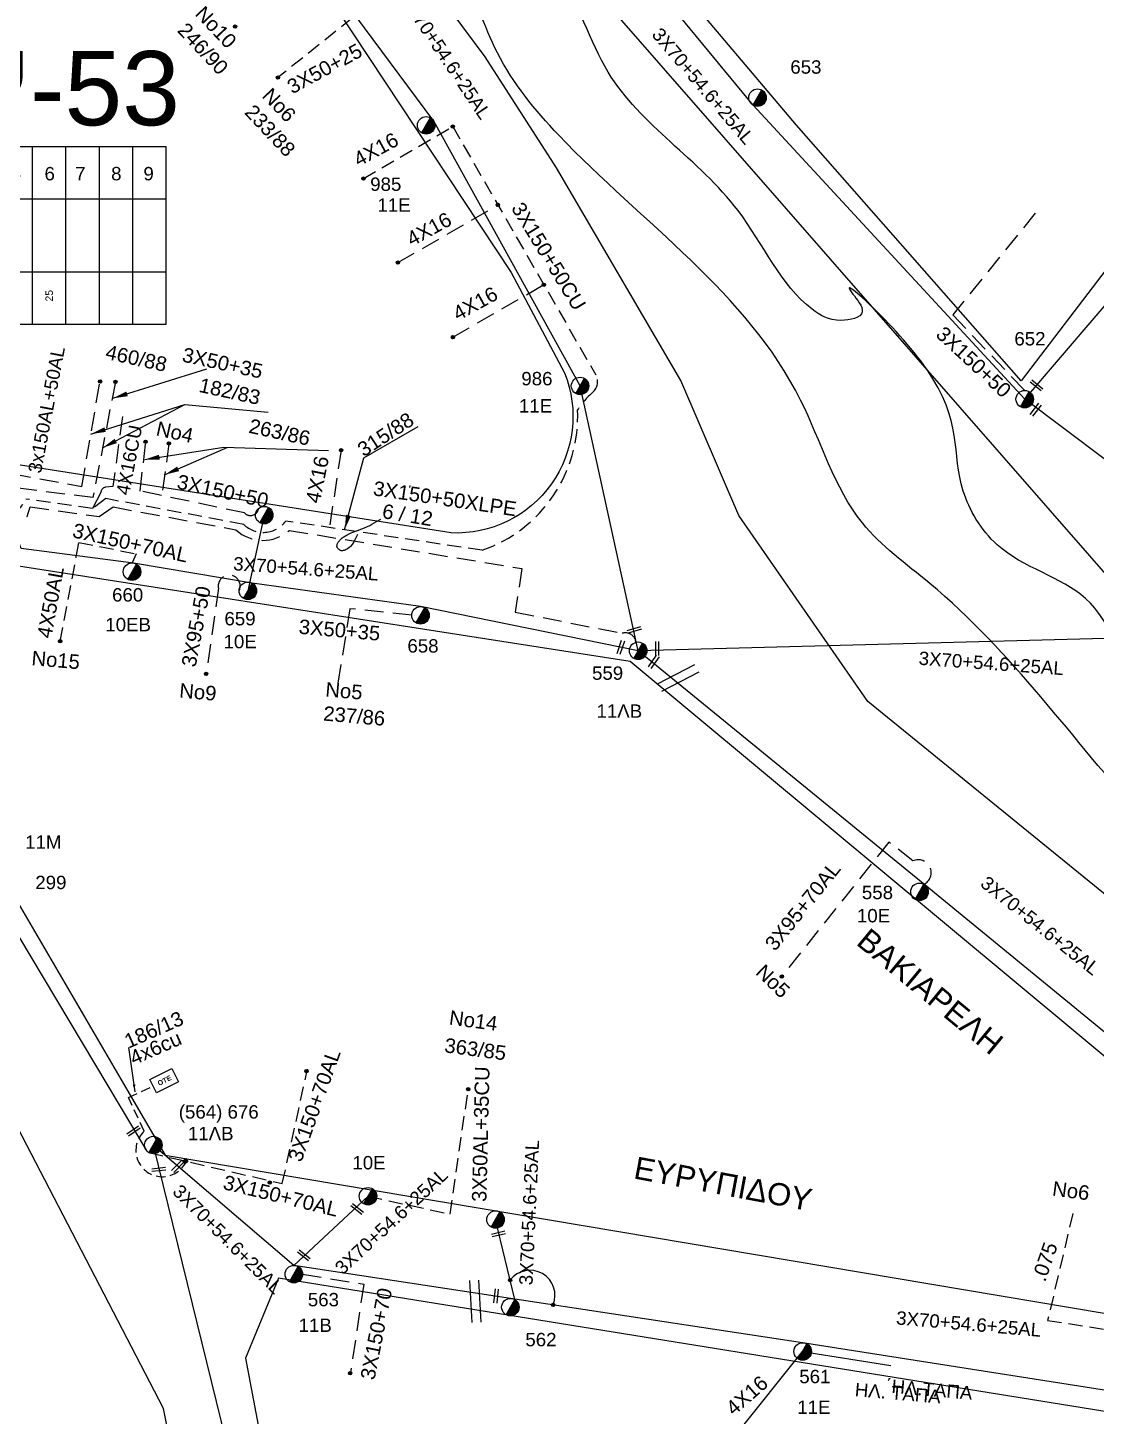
# Model space of a CAD drawing. Header units: millimetres. Extents: x 7453 to 9570, y 777 to 1872.
# Drawn here: x 9078.3 to 9222.1, y 980.9 to 1167.8 of the extents above; entities that cross this region are included whole.
import ezdxf
from ezdxf.enums import TextEntityAlignment as Align

# ---------------------------------------------------------------- set-up
doc = ezdxf.new("R2010")
doc.units = ezdxf.units.MM
doc.linetypes.add('DASHED', pattern=[19.05, 12.7, -6.35])
for name, color, linetype in [('Pillar OTE', 7, 'Continuous'), ('Άγνωστα', 7, 'Continuous'), ('Ασφαλειοκιβώτια Χ.Τ 9 αναχωρήσεων', 7, 'Continuous'), ('Γέφυρες Εναέριου Δικτύου', 7, 'Continuous'), ('Εναέρια παροχή ΧΤ 4x16', 7, 'SYN_LINE'), ('Επιγραφές - Σχήματα', 7, 'Continuous'), ('Καλώδια ΧΤ   3x150+50AL', 7, 'DASHED'), ('Καλώδια ΧΤ   3x150+50AL XLPE', 7, 'DASHED'), ('Καλώδια ΧΤ   3x150+50CU', 7, 'DASHED'), ('Καλώδια ΧΤ   3x150+70 XLPE', 7, 'DASHED'), ('Καλώδια ΧΤ   3x150+70AL', 7, 'DASHED'), ('Καλώδια ΧΤ   3x150AL+50CU', 7, 'DASHED'), ('Μηχανική τομή', 7, 'Continuous'), ('Στύλος ΦΜ', 7, 'Continuous'), ('Στύλος ΦΜ @ 1', 7, 'Continuous'), ('Συνδέσεις', 7, 'Continuous'), ('Συνεστραμμένα ΧΤ   3x70+54.6+25 AL', 7, 'SYN_LINE'), ('Τομή', 7, 'Continuous'), ('Υπόβαθρο ΔΕΗ', 7, 'Continuous'), ('Υπόγεια καλώδια Παροχών ΧΤ   .075', 7, 'DASHED'), ('Υπόγεια καλώδια Παροχών ΧΤ   4x16AL', 7, 'DASHED'), ('Υπόγεια καλώδια Παροχών ΧΤ   4x16CU', 7, 'DASHED'), ('Υπόγεια καλώδια Παροχών ΧΤ   4x50AL', 7, 'DASHED'), ('Υπόγεια καλώδια Παροχών ΧΤ   4x6', 7, 'DASHED')]:
    doc.layers.add(name, color=color, linetype=linetype)
doc.styles.get("Standard").update_dxf_attribs({"font": 'ARIAL.TTF'})
doc.linetypes.add('SYN_LINE', pattern='A,0.5,-0.0001,["/\\/\\/\\/",Standard,S=0.1,R=0,X=0,Y=-0.05],-0.25', length=0.7501)
doc.dimstyles.new('ISO-25', dxfattribs={"dimtxt": 2.5, "dimasz": 2.5, "dimexe": 1.25, "dimexo": 0.625, "dimtad": 1, "dimtxsty": 'Standard', "dimcen": 2.5, "dimadec": 0, "dimazin": 0, "dimtfac": 1, "dimtmove": 0, "dimatfit": 3, "dimfxl": 1, "dimarcsym": 0})

# ---------------------------------------------------------------- blocks, each defined once
blk = doc.blocks.new('ΥΠΑΡΧΩΝ ΤΣΙΜΕΝΤΕΝΙΟΣ ΣΤΥΛΟΣ')
at = {"layer": 'Στύλος ΦΜ'}
blk.add_hatch(color=7, dxfattribs=at).paths.add_polyline_path([(-1.29, -2.28, 0.574793), (2.62, 0, 0.268822), (1.3, 2.27)])
at = {"layer": 'Στύλος ΦΜ', "color": 7}
blk.add_line((-1.29, -2.28), (1.3, 2.27), dxfattribs=at)
blk.add_circle((0, 0), 2.62, dxfattribs=at)
at = {"layer": 'Στύλος ΦΜ', "flags": 4}
for tag, p in [('ΑΡΙΘΜΟΣ', (-4.68, 8.05)), ('ΤΥΠΟΣ', (-4.91, 3.03))]:
    blk.add_attdef(tag, p, '', height=4, dxfattribs=at)
blk = doc.blocks.new('ΤΟΜΗ')
at = {"layer": 'Τομή', "ltscale": 40}
for p, q in [((-5.68, 0), (5.68, 0)), ((5.68, -2.33), (-5.68, -2.33))]:
    blk.add_line(p, q, dxfattribs=at)
blk = doc.blocks.new('ΑΣΦΑΛΕΙΟΚΙΒΩΤΙΟ ΥΠΟΣΤΑΘΜΟΥ 9A ΑΝΑΧΩΡΗΣΕΩΝ')
at = {"layer": 'Ασφαλειοκιβώτια Χ.Τ 9 αναχωρήσεων', "ltscale": 40}
for p, q in [((0, 0), (0, 23.91)), ((4.5, 0), (4.5, 23.91)), ((9, 0), (9, 23.91)), ((13.5, 0), (13.5, 23.91)), ((18, 0), (18, 23.91)), ((22.5, 0), (22.5, 23.91)), ((27, 0), (27, 23.91)), ((31.5, 0), (31.5, 23.91)), ((36, 0), (36, 23.91)), ((0, 16.87), (40.5, 16.87)), ((0, 7.04), (40.5, 7.04))]:
    blk.add_line(p, q, dxfattribs=at)
at = {"layer": 'Ασφαλειοκιβώτια Χ.Τ 9 αναχωρήσεων'}
blk.add_lwpolyline([(40.5, 0), (40.5, 23.91), (0, 23.91), (0, 0)], close=True, dxfattribs=at)
for s, p in [('1', (1.71, 19.38)), ('2', (5.99, 19.38)), ('3', (10.53, 19.38)), ('4', (15.04, 19.38)), ('5', (19.55, 19.38)), ('6', (24.11, 19.38)), ('7', (28.24, 19.38)), ('8', (33.08, 19.38)), ('9', (37.43, 19.38))]:
    blk.add_text(s, height=1.8, dxfattribs=at).set_placement(p)
at = {"layer": 'Ασφαλειοκιβώτια Χ.Τ 9 αναχωρήσεων', "ltscale": 40}
for tag, height, rotation, p in [('ΟΝΟΜΑ', 2.5, 0.6514, (19.14, 25.35)), ('ΚΕΙΜΕΝΟ 1', 1, 90, (2.42, 3.84)), ('ΚΕΙΜΕΝΟ 2', 1, 90, (6.78, 3.84)), ('ΚΕΙΜΕΝΟ 3', 1, 90, (11.38, 3.84)), ('ΚΕΙΜΕΝΟ 4', 1, 90, (15.86, 3.84)), ('ΚΕΙΜΕΝΟ 5', 1, 90, (20.28, 3.84)), ('ΚΕΙΜΕΝΟ 6', 1, 90, (24.74, 3.84)), ('ΚΕΙΜΕΝΟ 7', 1, 90, (29.28, 3.84)), ('ΚΕΙΜΕΝΟ 8', 1, 90, (33.65, 3.84)), ('ΚΕΙΜΕΝΟ 9', 1, 90, (38.21, 3.84)), ('ΣΧ', 1, 0.6514, (20.24, -0.85))]:
    blk.add_attdef(tag, text='', height=height, rotation=rotation, dxfattribs=at).set_placement(p, align=Align.MIDDLE_CENTER)
blk = doc.blocks.new('_ΣΥΝΔΕΣΗ')
at = {"layer": 'Συνδέσεις', "linetype": 'SYN_LINE', "ltscale": 40}
blk.add_hatch(color=256, dxfattribs=at).paths.add_polyline_path([(0.5, -0.01, 1), (-0.5, -0.01, 1)])
at = {"layer": 'Συνδέσεις'}
blk.add_circle((0, -0.01), 0.5, dxfattribs=at)
blk = doc.blocks.new('ΜΗΧΑΝΙΚΗ ΤΟΜΗ')
at = {"layer": 'Μηχανική τομή', "ltscale": 40}
for p, q in [((-1.89, 0.78), (1.89, 0.78)), ((1.89, 0), (-1.89, 0))]:
    blk.add_line(p, q, dxfattribs=at)
blk = doc.blocks.new('TSONTA XT1')
at = {"ltscale": 40}
h = blk.add_hatch(color=256, dxfattribs=at)
h.dxf.hatch_style = 1
h.paths.add_polyline_path([(595.96, 2487.66), (597.07, 2488.77), (595.96, 2489.87), (594.85, 2488.77)])
blk.add_lwpolyline([(594.85, 2488.77), (595.96, 2489.87), (597.07, 2488.77), (595.96, 2487.66)], close=True, dxfattribs=at)
blk = doc.blocks.new('PILLAR ΟΤΕ')
at = {"layer": 'Pillar OTE', "ltscale": 40}
blk.add_lwpolyline([(-3.31, 2.02), (3.39, 2.02), (3.39, -1.99), (-3.31, -1.99)], close=True, dxfattribs=at)
at = {"layer": 'Pillar OTE', "insert": (-1.81, 0.71), "char_height": 1.3575, "width": 109.961, "attachment_point": 1}
blk.add_mtext('{\\fArial|b1|i0|c161|p34;OTE}', dxfattribs=at)

msp = doc.modelspace()

# ---------------------------------------------------------------- linework, layer by layer
at = {"layer": 'Άγνωστα', "color": 1, "linetype": 'DASHED', "ltscale": 0.2}
msp.add_lwpolyline([(9090.05, 1120.13), (9087.03, 1104.54), (9076.91, 1105.82, -0.848994), (9071.1, 1106.48, 5.984596)], format="xyb", dxfattribs=at)
at = {"layer": 'Άγνωστα', "color": 85, "linetype": 'DASHED', "ltscale": 0.2}
msp.add_lwpolyline([(9091, 1115.46), (9089.71, 1106.02), (9088.77, 1105.94, 0.376013), (9088.1, 1105.24), (9086.96, 1103.06)], format="xyb", dxfattribs=at)
at = {"layer": 'Άγνωστα', "color": 2, "linetype": 'DASHED', "ltscale": 0.2}
for points in [[(9097.26, 1111.84), (9096.3, 1104.81)], [(9129.96, 1088.69), (9121.64, 1089.58), (9119.97, 1079.28)]]:
    msp.add_lwpolyline(points, dxfattribs=at)
at = {"layer": 'Άγνωστα'}
for points in [[(9129.71, 1105.89), (9129.73, 1106.18)], [(9122.64, 1099.59), (9122.4, 1099.02), (9122.17, 1098.57), (9121.94, 1098.22), (9121.72, 1097.96), (9121.51, 1097.77), (9121.32, 1097.63), (9121.14, 1097.54), (9120.99, 1097.48), (9120.85, 1097.44), (9120.74, 1097.41), (9120.64, 1097.39), (9120.56, 1097.39), (9120.48, 1097.39), (9120.42, 1097.41), (9120.36, 1097.43), (9120.3, 1097.46), (9120.24, 1097.5), (9120.18, 1097.55), (9120.12, 1097.6), (9120.06, 1097.65), (9120.01, 1097.71), (9119.97, 1097.77), (9119.93, 1097.83), (9119.91, 1097.9), (9119.89, 1097.97), (9119.89, 1098.04), (9119.9, 1098.12), (9119.92, 1098.19), (9119.94, 1098.27), (9119.98, 1098.35), (9120.02, 1098.43), (9120.06, 1098.52), (9120.12, 1098.6), (9120.18, 1098.69), (9120.25, 1098.77), (9120.32, 1098.86), (9120.41, 1098.94), (9120.5, 1099.03), (9120.6, 1099.12), (9120.71, 1099.2), (9120.83, 1099.28), (9120.96, 1099.37), (9121.11, 1099.45), (9121.26, 1099.53), (9121.43, 1099.62), (9121.62, 1099.7), (9121.82, 1099.79), (9122.04, 1099.88), (9122.28, 1099.97), (9122.54, 1100.07), (9122.81, 1100.17), (9123.09, 1100.28), (9123.38, 1100.39), (9123.68, 1100.52), (9123.99, 1100.65), (9124.3, 1100.8), (9124.61, 1100.96), (9124.92, 1101.13), (9125.23, 1101.31), (9125.54, 1101.5), (9125.79, 1101.66)]]:
    msp.add_lwpolyline(points, dxfattribs=at)
at = {"layer": 'Άγνωστα', "color": 2, "linetype": 'DASHED', "ltscale": 0.2}
msp.add_lwpolyline([(9106.72, 1091.99, 1.378355), (9103.93, 1092.35), (9102.27, 1080.81)], format="xyb", dxfattribs=at)
at = {"layer": 'Άγνωστα', "color": 5, "linetype": 'DASHED', "ltscale": 0.2}
msp.add_lwpolyline([(9198.93, 1052.48, 0.986239), (9197.46, 1055.63), (9194.2, 1058.16), (9179.79, 1040.06)], format="xyb", dxfattribs=at)
at = {"layer": 'Γέφυρες Εναέριου Δικτύου'}
msp.add_arc((9145.88, 997.13), 3.37, 337.6007, 142.483, dxfattribs=at)
at = {"layer": 'Εναέρια παροχή ΧΤ 4x16', "color": 2, "ltscale": 15}
msp.add_lwpolyline([(9173.66, 978.38), (9182.6, 989.57), (9194.47, 987.7), (9194.47, 987.7)], dxfattribs=at)
at = {"layer": 'Καλώδια ΧΤ   3x150+50AL', "color": 1, "ltscale": 0.2}
msp.add_lwpolyline([(9213.93, 1142.82), (9202.81, 1129.13), (9212.51, 1118.97)], dxfattribs=at)
at = {"layer": 'Καλώδια ΧΤ   3x150+50AL', "color": 30, "ltscale": 0.2}
msp.add_lwpolyline([(9072.12, 1106.16, 0.860587), (9076.13, 1107.78), (9085.53, 1106.03), (9087.99, 1120.18)], format="xyb", dxfattribs=at)
at = {"layer": 'Καλώδια ΧΤ   3x150+50AL', "color": 2, "ltscale": 0.2}
msp.add_lwpolyline([(9109.34, 1103.08, -0.624805), (9107.44, 1102.48), (9093.41, 1105.42)], format="xyb", dxfattribs=at)
at = {"layer": 'Καλώδια ΧΤ   3x150+50AL XLPE', "ltscale": 0.2}
msp.add_lwpolyline([(9070.6, 1103.16), (9078.19, 1101.98), (9078.59, 1103.28), (9087.88, 1101.98), (9089.74, 1103.28), (9106.29, 1100.21, 0.385259), (9113.48, 1100.13), (9144.79, 1094.99), (9143.91, 1089.12), (9158.3, 1086.27, -0.472872), (9160.14, 1085.06)], format="xyb", dxfattribs=at)
at = {"layer": 'Καλώδια ΧΤ   3x150+50CU', "color": 30, "ltscale": 0.15}
msp.add_lwpolyline([(9115.77, 1182.24), (9117.2, 1182.33), (9120.5, 1177.72), (9119.89, 1176.81), (9124.2, 1170.91), (9111.95, 1161.1)], dxfattribs=at)
at = {"layer": 'Καλώδια ΧΤ   3x150+70 XLPE', "color": 30, "ltscale": 0.2}
msp.add_lwpolyline([(9115.27, 999.98), (9123.49, 998.63), (9121.68, 986.42)], dxfattribs=at)
at = {"layer": 'Καλώδια ΧΤ   3x150+70AL', "color": 85, "ltscale": 0.15}
msp.add_lwpolyline([(9123.45, 1147.51), (9135.48, 1154.51), (9154.74, 1121.09, -0.355442), (9154.36, 1118.74, 0.063646), (9152.29, 1116.37, -0.333189), (9139.43, 1097.45), (9113.02, 1101.38, -0.453758), (9107.33, 1100.94), (9088.78, 1104.4), (9086.96, 1103.06), (9077.98, 1104.34, -0.689589), (9067.08, 1105.2), (9063.2, 1107.65), (9063.38, 1109.52), (9063.79, 1109.26)], format="xyb", dxfattribs=at)
at = {"layer": 'Καλώδια ΧΤ   3x150+70AL', "color": 30, "ltscale": 0.15}
msp.add_lwpolyline([(9094.58, 1016.34), (9112.53, 1012.18), (9115.93, 1027.57)], dxfattribs=at)
at = {"layer": 'Καλώδια ΧΤ   3x150AL+50CU', "color": 30, "ltscale": 0.15}
msp.add_lwpolyline([(9124.08, 1010.47), (9135.12, 1008.08), (9137.57, 1024.88)], dxfattribs=at)
at = {"layer": 'Συνεστραμμένα ΧΤ   3x70+54.6+25 AL', "color": 1, "ltscale": 20}
for points in [[(9281.69, 1048.87), (9247.15, 1086.2), (9228.65, 1105.67), (9212.51, 1117.79), (9175.95, 1157.38), (9140.74, 1200.05), (9111.31, 1231.89), (9084.08, 1264.01)], [(9212.51, 1117.79), (9230.67, 1138.96), (9246.31, 1160.39), (9271.77, 1194.18)]]:
    msp.add_lwpolyline(points, dxfattribs=at)
at = {"layer": 'Συνεστραμμένα ΧΤ   3x70+54.6+25 AL', "color": 2, "ltscale": 20}
for points in [[(9160.45, 1083.92), (9152.64, 1119.58), (9132.94, 1155.24), (9109.45, 1186.86)], [(9294.24, 970.84), (9265.8, 976.94), (9238.09, 982.03), (9182.6, 990.75), (9143.25, 996.72)]]:
    msp.add_lwpolyline(points, dxfattribs=at)
at = {"layer": 'Συνεστραμμένα ΧΤ   3x70+54.6+25 AL', "color": 6, "ltscale": 20}
msp.add_lwpolyline([(9067.97, 1109.9, 0.979723), (9063.47, 1108.05), (9050.26, 1091.25), (9073.52, 1051.28), (9094.15, 1016.76)], format="xyb", dxfattribs=at)
at = {"layer": 'Συνεστραμμένα ΧΤ   3x70+54.6+25 AL', "color": 2, "ltscale": 20}
msp.add_lwpolyline([(9247.15, 1086.2), (9160.45, 1083.92), (9131.14, 1089.87), (9108.49, 1093.02), (9092.49, 1095.72), (9077.37, 1097.7), (9073.63, 1107.17), (9074.37, 1109.36, 0.844723), (9071, 1109.35)], format="xyb", dxfattribs=at)
at = {"layer": 'Συνεστραμμένα ΧΤ   3x70+54.6+25 AL', "color": 2, "ltscale": 15}
msp.add_lwpolyline([(9110.11, 1102.18), (9107.9, 1091.99)], dxfattribs=at)
at = {"layer": 'Συνεστραμμένα ΧΤ   3x70+54.6+25 AL', "color": 5, "ltscale": 20}
msp.add_lwpolyline([(9295.37, 971.81), (9263.99, 998.71), (9231.46, 1025.82), (9199.09, 1052.37), (9160.46, 1083.92)], dxfattribs=at)
at = {"layer": 'Συνεστραμμένα ΧΤ   3x70+54.6+25 AL', "color": 30, "ltscale": 20}
for points in [[(9095.16, 1017.36), (9108.89, 961.46), (9101.69, 919.32), (9091.51, 894.27)], [(9114.09, 1001.15), (9095.16, 1017.36)], [(9143.25, 996.72), (9114.09, 1001.15)]]:
    msp.add_lwpolyline(points, dxfattribs=at)
at = {"layer": 'Συνεστραμμένα ΧΤ   3x70+54.6+25 AL', "color": 30, "ltscale": 15}
msp.add_lwpolyline([(9114.09, 1001.15), (9124.08, 1010.47)], dxfattribs=at)
at = {"layer": 'Συνεστραμμένα ΧΤ   3x70+54.6+25 AL', "color": 2, "ltscale": 14}
msp.add_lwpolyline([(9143.84, 996.56), (9141.25, 1007.32)], dxfattribs=at)
at = {"layer": 'Υπόβαθρο ΔΕΗ'}
for points in [[(9292.81, 994.61), (9191.36, 1077.1), (9173.99, 1102.12), (9166.18, 1120.3), (9149.44, 1148.94), (9139.87, 1163.87), (9114.61, 1197.8), (9093.43, 1221.23), (9073.13, 1242.02, 0.345717), (9054.33, 1244.51), (9035.67, 1234.42, 0.248317), (9014.83, 1235.74), (8948.39, 1398.67)], [(9043.08, 1224.35), (9054.77, 1230.89, -0.340084), (9071.14, 1228.5), (9092.76, 1205.39), (9119.86, 1170.33), (9143.35, 1134.84), (9150.54, 1121.32, -0.546387), (9135.25, 1099.79), (9038.94, 1114.93), (9020.95, 1199.16, 0.553403), (9043.08, 1224.35, -1.243994)], [(9159.38, 1082.49), (9055.08, 1098.71, 0.62115), (9051.47, 1093.58), (9096.75, 1015.98), (9270.14, 986.84), (9271.39, 989.24), (9159.38, 1082.49)], [(9031.15, 916.59), (9084.5, 906.2, 0.081197), (9096.68, 938.88, 0.10863), (9096.52, 981.89), (9049.23, 1072.95), (9045.54, 1072.29), (9044.65, 987), (9031.15, 916.59)], [(9293.41, 970.17), (9112.01, 999.45), (9107.58, 988.68), (9110.81, 971.58), (9111.55, 957.03, -0.0729), (9109.81, 938.79, -0.080027), (9099.26, 907.61), (9100.82, 902.34), (9275.19, 872.82), (9293.41, 970.17)]]:
    msp.add_lwpolyline(points, format="xyb", dxfattribs=at)
for points in [[(9269.54, 1195.62), (9212.01, 1120.28), (9181.78, 1154.7), (9148.65, 1193.89), (9193.86, 1251.07), (9269.54, 1195.62)], [(9300.33, 1006.87), (9276.23, 1035.59), (9227.21, 1089.92), (9180.44, 1143.43), (9130.72, 1200.3)]]:
    msp.add_lwpolyline(points, dxfattribs=at)
for points in [[(9293.43, 995.62), (9290.71, 1000.33), (9281.76, 1009.06), (9270.11, 1026.43), (9252, 1040.48), (9228.46, 1061.42), (9199.72, 1092.98), (9190.65, 1101.13), (9182.33, 1117.67), (9149.76, 1153.35), (9141.51, 1164.42), (9136.31, 1175.55), (9126.73, 1186.58), (9119.63, 1200.25), (9094.45, 1231.45), (9061.94, 1268.94), (9034.04, 1304.5), (9023.53, 1309.28), (9006.44, 1318.56), (8985.94, 1332.29), (8975.93, 1352.29), (8968.64, 1372.81), (8964.06, 1386.96), (8949.46, 1398.81), (8937.88, 1424.76), (8930.18, 1437.92), (8926.81, 1462.87)], [(9299.59, 1005.66), (9297.04, 1007.79), (9295.15, 1016.49), (9286.23, 1020.03), (9270.04, 1040.55), (9246.7, 1059.74), (9228.12, 1077.77), (9220.7, 1090.95), (9208.78, 1098.2), (9204.22, 1105.43), (9199.31, 1121.84), (9189.36, 1131.95), (9190.63, 1129.56), (9187.75, 1128.4), (9183.87, 1129.9), (9173.9, 1143.19), (9156.42, 1161.82), (9149.61, 1175.22), (9135.24, 1190.93), (9129.53, 1202.29), (9128.53, 1202.76), (9127.5, 1201.81), (9124.55, 1203.44), (9112.24, 1225.15), (9111.66, 1225.14), (9111.17, 1223.58), (9100.6, 1234.67), (9096.88, 1240), (9093.53, 1247.84), (9085.25, 1258.12), (9077.73, 1266.92), (9056.11, 1292.86), (9047.66, 1305.52), (9026.06, 1326.55), (9008.35, 1341.06), (8998.84, 1345.33), (8990.34, 1353.55), (8987.07, 1369.98), (8983.5, 1385.34), (8974.19, 1397.16), (8966.28, 1412.88), (8952.14, 1428.76), (8942.65, 1444.48), (8937.62, 1461.07)]]:
    msp.add_spline(points, degree=3, dxfattribs=at)
at = {"layer": 'Υπόγεια καλώδια Παροχών ΧΤ   .075', "color": 2, "ltscale": 0.15}
msp.add_lwpolyline([(9218.98, 1008.16), (9215.59, 993.76), (9228.64, 991.73)], dxfattribs=at)
at = {"layer": 'Υπόγεια καλώδια Παροχών ΧΤ   4x16AL', "color": 85, "ltscale": 0.2}
for points in [[(9128.11, 1136.19), (9141.57, 1143.95)], [(9135.5, 1126.15), (9147.75, 1133.21)], [(9120.44, 1110.93), (9118.88, 1100.51)]]:
    msp.add_lwpolyline(points, dxfattribs=at)
at = {"layer": 'Υπόγεια καλώδια Παροχών ΧΤ   4x16CU', "color": 2, "ltscale": 0.2}
msp.add_lwpolyline([(9093.41, 1105.42), (9094.13, 1112.07)], dxfattribs=at)
at = {"layer": 'Υπόγεια καλώδια Παροχών ΧΤ   4x50AL', "color": 2, "ltscale": 0.15}
msp.add_lwpolyline([(9082.62, 1085.2), (9084.78, 1096.56), (9085.13, 1098.51), (9092.86, 1096.97), (9092.3, 1095.74)], dxfattribs=at)
at = {"layer": 'Υπόγεια καλώδια Παροχών ΧΤ   4x6', "color": 30, "linetype": 'DASHED', "ltscale": 0.1}
msp.add_lwpolyline([(9099.43, 1014.85, -1.15043), (9093.92, 1019.23), (9091.84, 1023.78), (9095.02, 1025.26)], format="xyb", dxfattribs=at)

# ---------------------------------------------------------------- block references
at = {"layer": 'Pillar OTE', "xscale": 0.5, "yscale": 0.5, "zscale": 0.5, "rotation": 26.65218650572358}
msp.add_blockref('PILLAR ΟΤΕ', (9096.61, 1026.01), dxfattribs=at)
at = {"layer": 'Ασφαλειοκιβώτια Χ.Τ 9 αναχωρήσεων'}
ref = msp.add_blockref('ΑΣΦΑΛΕΙΟΚΙΒΩΤΙΟ ΥΠΟΣΤΑΘΜΟΥ 9A ΑΝΑΧΩΡΗΣΕΩΝ', (9056.4, 1127.88), dxfattribs=at)
ref.add_attrib('ΚΕΙΜΕΝΟ 6', '25', dxfattribs={"ltscale": 40, "height": 1, "rotation": 90}).set_placement((9081.14, 1131.72), align=Align.MIDDLE_CENTER)
ref.add_attrib('ΚΕΙΜΕΝΟ 5', '25', dxfattribs={"ltscale": 40, "height": 1, "rotation": 90}).set_placement((9076.68, 1131.72), align=Align.MIDDLE_CENTER)
ref.add_attrib('ΚΕΙΜΕΝΟ 4', '15', dxfattribs={"ltscale": 40, "height": 1, "rotation": 90}).set_placement((9072.26, 1131.72), align=Align.MIDDLE_CENTER)
ref.add_attrib('ΚΕΙΜΕΝΟ 3', '50', dxfattribs={"ltscale": 40, "height": 1, "rotation": 90}).set_placement((9067.77, 1131.72), align=Align.MIDDLE_CENTER)
ref.add_attrib('ΚΕΙΜΕΝΟ 1', '130', dxfattribs={"ltscale": 40, "height": 1, "rotation": 90}).set_placement((9058.82, 1131.72), align=Align.MIDDLE_CENTER)
ref.add_attrib('ΚΕΙΜΕΝΟ 2', '50', dxfattribs={"ltscale": 40, "height": 1, "rotation": 90}).set_placement((9063.17, 1131.72), align=Align.MIDDLE_CENTER)
at = {"layer": 'Μηχανική τομή'}
for p, xscale, yscale, zscale, rotation in [((9213.97, 1119.49), 0.4999999999997947, 0.4999999999997947, 0.4999999999997947, 321.3110294307349), ((9213.82, 1116.49), 0.5000000000000278, 0.5000000000000278, 0.5000000000000278, 232.4230382662197), ((9159.89, 1086.92), 0.499999999999959, 0.499999999999959, 0.499999999999959, 197.1100361748911), ((9157.92, 1084.43), 0.499999999999991, 0.499999999999991, 0.499999999999991, 251.1510871103288), ((9162.82, 1084.23), 0.5000000000000738, 0.5000000000000738, 0.5000000000000738, 270.0953033370674), ((9162.4, 1082.55), 0.4999999999999951, 0.4999999999999951, 0.4999999999999951, 234.922379746601), ((9092.39, 1019.42), 0.4999999999999735, 0.4999999999999735, 0.4999999999999735, 214.2983412460336), ((9098.3, 1014.62), 0.5000000000000133, 0.5000000000000133, 0.5000000000000133, 224.9966509853473), ((9095.88, 1014.28), 0.500000000000002, 0.500000000000002, 0.500000000000002, 186.3936616430258), ((9122.74, 1008.91), 0.5000000000000011, 0.5000000000000011, 0.5000000000000011, 141.4115897481152), ((9141.6, 1005.59), 0.500000000000001, 0.500000000000001, 0.500000000000001, 193.3469826211406), ((9115.56, 1002.66), 0.5000000000000899, 0.5000000000000899, 0.5000000000000899, 141.4115897481233), ((9141.13, 997.06), 0.5000000000000824, 0.5000000000000824, 0.5000000000000824, 264.1662973681102)]:
    msp.add_blockref('ΜΗΧΑΝΙΚΗ ΤΟΜΗ', p, dxfattribs=dict(at, xscale=xscale, yscale=yscale, zscale=zscale, rotation=rotation))
at = {"layer": 'Στύλος ΦΜ @ 1', "ltscale": 40}
ref = msp.add_blockref('ΥΠΑΡΧΩΝ ΤΣΙΜΕΝΤΕΝΙΟΣ ΣΤΥΛΟΣ', (9176.53, 1158.4), dxfattribs=dict(at, xscale=0.4499999999998181, yscale=0.4499999999998181, zscale=0.4499999999998181))
ref.add_attrib('ΑΡΙΘΜΟΣ', '653', (9180.94, 1161.62), dxfattribs={"layer": 'Στύλος ΦΜ', "height": 1.8, "flags": 4})
ref = msp.add_blockref('ΥΠΑΡΧΩΝ ΤΣΙΜΕΝΤΕΝΙΟΣ ΣΤΥΛΟΣ', (9131.91, 1154.67), dxfattribs=dict(at, xscale=0.4499999999998181, yscale=0.4499999999998181, zscale=0.4499999999998181))
ref.add_attrib('ΤΥΠΟΣ', '11Ε', (9125.34, 1143.04), dxfattribs={"layer": 'Στύλος ΦΜ', "height": 1.8, "flags": 4})
ref.add_attrib('ΑΡΙΘΜΟΣ', '985', (9124.37, 1145.84), dxfattribs={"layer": 'Στύλος ΦΜ', "height": 1.8, "flags": 4})
ref = msp.add_blockref('ΥΠΑΡΧΩΝ ΤΣΙΜΕΝΤΕΝΙΟΣ ΣΤΥΛΟΣ', (9212.51, 1117.79), dxfattribs=dict(at, xscale=0.4499999999998181, yscale=0.4499999999998181, zscale=0.4499999999998181))
ref.add_attrib('ΑΡΙΘΜΟΣ', '652', (9211.11, 1125.03), dxfattribs={"layer": 'Στύλος ΦΜ', "height": 1.8, "flags": 4})
ref = msp.add_blockref('ΥΠΑΡΧΩΝ ΤΣΙΜΕΝΤΕΝΙΟΣ ΣΤΥΛΟΣ', (9152.63, 1119.58), dxfattribs=dict(at, xscale=0.4499999999998181, yscale=0.4499999999998181, zscale=0.4499999999998181))
ref.add_attrib('ΤΥΠΟΣ', '11Ε', (9144.4, 1116), dxfattribs={"layer": 'Στύλος ΦΜ', "height": 1.8, "flags": 4})
ref.add_attrib('ΑΡΙΘΜΟΣ', '986', (9144.72, 1119.66), dxfattribs={"layer": 'Στύλος ΦΜ', "height": 1.8, "flags": 4})
at = {"layer": 'Στύλος ΦΜ @ 1', "ltscale": 40, "xscale": 0.4499999999998181, "yscale": 0.4499999999998181, "zscale": 0.4499999999998181}
for p in [(9110.1, 1102.18), (9141.25, 1007.33)]:
    msp.add_blockref('ΥΠΑΡΧΩΝ ΤΣΙΜΕΝΤΕΝΙΟΣ ΣΤΥΛΟΣ', p, dxfattribs=at)
at = {"layer": 'Στύλος ΦΜ @ 1', "ltscale": 40}
ref = msp.add_blockref('ΥΠΑΡΧΩΝ ΤΣΙΜΕΝΤΕΝΙΟΣ ΣΤΥΛΟΣ', (9092.3, 1094.56), dxfattribs=dict(at, xscale=0.4499999999998181, yscale=0.4499999999998181, zscale=0.4499999999998181))
ref.add_attrib('ΤΥΠΟΣ', '10ΕΒ', (9088.7, 1086.54), dxfattribs={"layer": 'Στύλος ΦΜ', "height": 1.8, "flags": 4})
ref.add_attrib('ΑΡΙΘΜΟΣ', '660', (9089.61, 1090.55), dxfattribs={"layer": 'Στύλος ΦΜ', "height": 1.8, "flags": 4})
ref = msp.add_blockref('ΥΠΑΡΧΩΝ ΤΣΙΜΕΝΤΕΝΙΟΣ ΣΤΥΛΟΣ', (9107.9, 1091.99), dxfattribs=dict(at, xscale=0.4499999999998181, yscale=0.4499999999998181, zscale=0.4499999999998181))
ref.add_attrib('ΤΥΠΟΣ', '10Ε', (9104.62, 1084.25), dxfattribs={"layer": 'Στύλος ΦΜ', "height": 1.8, "flags": 4})
ref.add_attrib('ΑΡΙΘΜΟΣ', '659', (9104.74, 1087.34), dxfattribs={"layer": 'Στύλος ΦΜ', "height": 1.8, "flags": 4})
ref = msp.add_blockref('ΥΠΑΡΧΩΝ ΤΣΙΜΕΝΤΕΝΙΟΣ ΣΤΥΛΟΣ', (9131.14, 1088.69), dxfattribs=dict(at, xscale=0.4499999999998181, yscale=0.4499999999998181, zscale=0.4499999999998181))
ref.add_attrib('ΑΡΙΘΜΟΣ', '658', (9129.38, 1083.68), dxfattribs={"layer": 'Στύλος ΦΜ', "height": 1.8, "flags": 4})
ref = msp.add_blockref('ΥΠΑΡΧΩΝ ΤΣΙΜΕΝΤΕΝΙΟΣ ΣΤΥΛΟΣ', (9160.45, 1083.92), dxfattribs=dict(at, xscale=0.4499999999998181, yscale=0.4499999999998181, zscale=0.4499999999998181))
ref.add_attrib('ΤΥΠΟΣ', '11ΛΒ', (9154.84, 1074.9), dxfattribs={"layer": 'Στύλος ΦΜ', "height": 1.8, "flags": 4})
ref.add_attrib('ΑΡΙΘΜΟΣ', '559', (9154.24, 1080.01), dxfattribs={"layer": 'Στύλος ΦΜ', "height": 1.8, "flags": 4})
ref = msp.add_blockref('ΥΠΑΡΧΩΝ ΤΣΙΜΕΝΤΕΝΙΟΣ ΣΤΥΛΟΣ', (9074.54, 1051.87), dxfattribs=dict(at, xscale=0.4499999999998181, yscale=0.4499999999998181, zscale=0.4499999999998181))
ref.add_attrib('ΤΥΠΟΣ', '11Μ', (9077.9, 1057.26), dxfattribs={"layer": 'Στύλος ΦΜ', "height": 1.8, "flags": 4})
ref.add_attrib('ΑΡΙΘΜΟΣ', '299', (9079.27, 1051.82), dxfattribs={"layer": 'Στύλος ΦΜ', "height": 1.8, "flags": 4})
ref = msp.add_blockref('ΥΠΑΡΧΩΝ ΤΣΙΜΕΝΤΕΝΙΟΣ ΣΤΥΛΟΣ', (9198.34, 1051.46), dxfattribs=dict(at, xscale=0.4499999999998181, yscale=0.4499999999998181, zscale=0.4499999999998181))
ref.add_attrib('ΤΥΠΟΣ', '10Ε', (9189.91, 1047.35), dxfattribs={"layer": 'Στύλος ΦΜ', "height": 1.8, "flags": 4})
ref.add_attrib('ΑΡΙΘΜΟΣ', '558', (9190.58, 1050.47), dxfattribs={"layer": 'Στύλος ΦΜ', "height": 1.8, "flags": 4})
ref = msp.add_blockref('ΥΠΑΡΧΩΝ ΤΣΙΜΕΝΤΕΝΙΟΣ ΣΤΥΛΟΣ', (9095.16, 1017.36), dxfattribs=dict(at, xscale=0.4499999999998181, yscale=0.4499999999998181, zscale=0.4499999999998181))
ref.add_attrib('ΤΥΠΟΣ', '11ΛΒ', (9099.82, 1018.01), dxfattribs={"layer": 'Στύλος ΦΜ', "height": 1.8, "flags": 4})
ref.add_attrib('ΑΡΙΘΜΟΣ', '(564) 676', (9098.59, 1020.93), dxfattribs={"layer": 'Στύλος ΦΜ', "height": 1.8, "flags": 4})
ref = msp.add_blockref('ΥΠΑΡΧΩΝ ΤΣΙΜΕΝΤΕΝΙΟΣ ΣΤΥΛΟΣ', (9124.08, 1010.47), dxfattribs=dict(at, xscale=0.4499999999998181, yscale=0.4499999999998181, zscale=0.4499999999998181))
ref.add_attrib('ΤΥΠΟΣ', '10Ε', (9121.97, 1014.09), dxfattribs={"layer": 'Στύλος ΦΜ', "height": 1.8, "flags": 4})
ref = msp.add_blockref('ΥΠΑΡΧΩΝ ΤΣΙΜΕΝΤΕΝΙΟΣ ΣΤΥΛΟΣ', (9114.09, 999.98), dxfattribs=dict(at, xscale=0.4499999999998181, yscale=0.4499999999998181, zscale=0.4499999999998181))
ref.add_attrib('ΤΥΠΟΣ', '11Β', (9114.73, 992.2), dxfattribs={"layer": 'Στύλος ΦΜ', "height": 1.8, "flags": 4})
ref.add_attrib('ΑΡΙΘΜΟΣ', '563', (9115.97, 995.65), dxfattribs={"layer": 'Στύλος ΦΜ', "height": 1.8, "flags": 4})
ref = msp.add_blockref('ΥΠΑΡΧΩΝ ΤΣΙΜΕΝΤΕΝΙΟΣ ΣΤΥΛΟΣ', (9143.25, 995.54), dxfattribs=dict(at, xscale=0.4499999999998181, yscale=0.4499999999998181, zscale=0.4499999999998181))
ref.add_attrib('ΑΡΙΘΜΟΣ', '562', (9145.26, 990.27), dxfattribs={"layer": 'Στύλος ΦΜ', "height": 1.8, "flags": 4})
ref = msp.add_blockref('ΥΠΑΡΧΩΝ ΤΣΙΜΕΝΤΕΝΙΟΣ ΣΤΥΛΟΣ', (9182.6, 989.57), dxfattribs=dict(at, xscale=0.4499999999998181, yscale=0.4499999999998181, zscale=0.4499999999998181))
ref.add_attrib('ΤΥΠΟΣ', '11Ε', (9181.87, 981.16), dxfattribs={"layer": 'Στύλος ΦΜ', "height": 1.8, "flags": 4})
ref.add_attrib('ΑΡΙΘΜΟΣ', '561', (9182.15, 985.3), dxfattribs={"layer": 'Στύλος ΦΜ', "height": 1.8, "flags": 4})
at = {"layer": 'Συνδέσεις', "xscale": 0.4499999999998181, "yscale": 0.4499999999998181, "zscale": 0.4499999999998181}
for p in [(9106.17, 1167.97), (9111.95, 1161.1), (9135.48, 1154.51), (9123.45, 1147.51), (9141.57, 1143.95), (9128.11, 1136.19), (9147.75, 1133.21), (9135.5, 1126.15), (9087.99, 1120.18), (9090.05, 1120.13), (9094.13, 1112.07), (9097.26, 1111.84), (9120.44, 1110.93), (9082.62, 1085.2), (9102.27, 1080.81), (9179.79, 1040.06), (9115.79, 1027.33), (9137.57, 1024.88), (9110.84, 1012.32), (9143.21, 999.19), (9149, 995.85), (9121.65, 986.64)]:
    msp.add_blockref('_ΣΥΝΔΕΣΗ', p, dxfattribs=at)
at = {"layer": 'Συνδέσεις', "xscale": 0.3185467789656341, "yscale": 0.3185467789656341, "zscale": 0.3185467789656341, "rotation": 82.01861137179313}
msp.add_blockref('TSONTA XT1', (9858.23, 717.11), dxfattribs=at)
at = {"layer": 'Τομή'}
for p, xscale, yscale, zscale, rotation in [((9166.11, 1079.72), 0.4999999999997594, 0.4999999999997594, 0.4999999999997594, 207.1383434525173), ((9139.11, 996.35), 0.4999999999998759, 0.4999999999998759, 0.4999999999998759, 273.1185610526705)]:
    msp.add_blockref('ΤΟΜΗ', p, dxfattribs=dict(at, xscale=xscale, yscale=yscale, zscale=zscale, rotation=rotation))

# ---------------------------------------------------------------- texts
at = {"layer": 'Άγνωστα', "char_height": 1.8, "width": 23.5192, "attachment_point": 1}
for s, insert, rotation in [('{\\H1.083x;3X50+25}', (9112.94, 1160.53), 28.6908), ('{\\H1.083x;3X95+50}', (9098.93, 1081.98), 79.1773), ('{\\H1.083x;3X50+35}', (9114.86, 1088.16), 355.0306), ('{\\H1.083x;3X95+70AL}', (9177.36, 1044.59), 51.1676)]:
    msp.add_mtext(s, dxfattribs=dict(at, insert=insert, rotation=rotation))
at = {"layer": 'Εναέρια παροχή ΧΤ 4x16', "char_height": 1.8, "width": 23.5192, "attachment_point": 1}
for insert, rotation in [((9121.88, 1150.76), 28.6908), ((9172.05, 982.31), 41.1486)]:
    msp.add_mtext('{\\H1.083x;4X16}', dxfattribs=dict(at, insert=insert, rotation=rotation))
at = {"layer": 'Επιγραφές - Σχήματα', "attachment_point": 1}
for s, insert, char_height, width, rotation in [('{\\H1.083x;No10\\P246/90}', (9102.07, 1170.92), 1.8, 23.5192, 313.3743), ('{\\H1.083x;No6\\P233/88}', (9111.11, 1159.89), 1.8, 23.5192, 313.3743), ('{\\H1.083x;460/88}', (9089.02, 1125.15), 1.8, 23.5192, 347.7101), ('{\\H1.083x;3X50+35}', (9099.34, 1124.79), 1.8, 23.5192, 347.7101), ('{\\H1.083x;182/83}', (9101.6, 1120.7), 1.8, 23.5192, 347.7101), ('{\\H1.083x;No4}', (9095.83, 1114.85), 1.8, 23.5192, 347.7101), ('{\\H1.083x;263/86}', (9108.32, 1115.2), 1.8, 23.5192, 347.7101), ('{\\H1.083x;315/88}', (9122.42, 1111.59), 1.8, 23.5192, 33.1413), ('{\\H1.083x;6 / 12}', (9126.2, 1103.72), 1.8, 23.5192, 350.5756), ('{\\H1.083x;No15}', (9078.87, 1083.93), 1.8, 23.5192, 355.0306), ('{\\H1.083x;No9}', (9098.77, 1079.56), 1.8, 23.5192, 355.0306), ('{\\H1.083x;No5\\P237/86}', (9118.44, 1079.71), 1.8, 23.5192, 355.0306), ('BAKIAPEΛH', (9191.58, 1046.77), 3, 23.5192, 320.4464), ('{\\H1.083x;No5}', (9177.49, 1041.87), 1.8, 23.5192, 315.8743), ('{\\H1.083x;186/13}', (9091.03, 1032.11), 1.8, 23.5192, 23.8486), ('{\\H1.083x;No14}', (9135.17, 1035.53), 1.8, 23.5192, 352.3443), ('{\\H1.083x;4x6cu}', (9091.75, 1029.87), 1.8, 23.5192, 23.8486), ('{\\H1.083x;363/85}', (9134.54, 1031.8), 1.8, 23.5192, 352.3443), ('ΕΥΡΥΠΙΔΟΥ', (9160.26, 1015.84), 3, 23.5192, 349.44), ('{\\H1.083x;No6}', (9216.39, 1012.51), 1.8, 23.5192, 352.3443), ('ΗΛ. ΤΑΠΑ', (9189.73, 985.36), 1.8, 16.2172, 355.0514), ('΄ΗΛ.ΤΑΠΑ', (9193.84, 985.87), 1.8, 16.2172, 355.0514)]:
    msp.add_mtext(s, dxfattribs=dict(at, insert=insert, char_height=char_height, width=width, rotation=rotation))
at = {"layer": 'Επιγραφές - Σχήματα', "insert": (9055.74, 1164.67), "char_height": 10, "width": 10.9709, "attachment_point": 1}
msp.add_mtext('ΦΨ-53', dxfattribs=at)
at = {"layer": 'Καλώδια ΧΤ   3x150+50AL', "char_height": 1.8, "width": 23.5192, "attachment_point": 1}
for s, insert, rotation in [('{\\H1.083x;3X150+50}', (9201.72, 1127.77), 317.1725), ('3x150AL+50AL', (9078.27, 1108.06), 79.1725), ('{\\H1.083x;3X150+50}', (9098.63, 1107.7), 347.7101)]:
    msp.add_mtext(s, dxfattribs=dict(at, insert=insert, rotation=rotation))
at = {"layer": 'Καλώδια ΧΤ   3x150+50AL XLPE', "insert": (9124.96, 1106.79), "char_height": 1.8, "width": 23.5192, "attachment_point": 1, "rotation": 351.5999}
msp.add_mtext('{\\H1.083x;3X150+50XLPE}', dxfattribs=at)
at = {"layer": 'Καλώδια ΧΤ   3x150+50CU', "insert": (9144.95, 1144.55), "char_height": 1.8, "width": 23.5192, "attachment_point": 1, "rotation": 301.5232}
msp.add_mtext('{\\H1.083x;3X150+50CU}', dxfattribs=at)
at = {"layer": 'Καλώδια ΧΤ   3x150+70 XLPE', "insert": (9123.02, 986.01), "char_height": 1.8, "width": 23.5192, "attachment_point": 1, "rotation": 78.858}
msp.add_mtext('{\\H1.083x;3X150+70}', dxfattribs=at)
at = {"layer": 'Καλώδια ΧΤ   3x150+70AL', "char_height": 1.8, "width": 23.5192, "attachment_point": 1}
for insert, rotation in [((9084.58, 1101.13), 347.4398), ((9113.25, 1015.61), 70.2425), ((9104.89, 1013.36), 346.1937)]:
    msp.add_mtext('{\\H1.083x;3X150+70AL}', dxfattribs=dict(at, insert=insert, rotation=rotation))
at = {"layer": 'Καλώδια ΧΤ   3x150AL+50CU', "insert": (9138.06, 1009.74), "char_height": 1.8, "width": 23.5192, "attachment_point": 1, "rotation": 88.6193}
msp.add_mtext('{\\H1.083x;3X50AL+35CU}', dxfattribs=at)
at = {"layer": 'Συνεστραμμένα ΧΤ   3x70+54.6+25 AL', "char_height": 1.8, "width": 16.2172, "attachment_point": 1}
for insert, rotation in [((9129.88, 1172.56), 303.7515), ((9163.55, 1168), 310.3813), ((9106, 1096.57), 355.8537), ((9198.31, 1083.84), 355.8537), ((9207.52, 1053.73), 321.3327), ((9144.42, 998.54), 87.3591), ((9119.42, 1001.12), 42.864), ((9098.89, 1012.23), 315.0701), ((9195.29, 995.02), 355.0514)]:
    msp.add_mtext('3X70+54.6+25AL', dxfattribs=dict(at, insert=insert, rotation=rotation))
at = {"layer": 'Υπόγεια καλώδια Παροχών ΧΤ   .075', "insert": (9213.41, 999.47), "char_height": 1.8, "width": 23.5192, "attachment_point": 1, "rotation": 70.9479}
msp.add_mtext('{\\H1.083x;.075}', dxfattribs=at)
at = {"layer": 'Υπόγεια καλώδια Παροχών ΧΤ   4x16AL', "char_height": 1.8, "width": 23.5192, "attachment_point": 1}
for insert, rotation in [((9129.03, 1140.03), 28.6908), ((9135.25, 1130.01), 28.6908), ((9115.66, 1104.05), 78.6166)]:
    msp.add_mtext('{\\H1.083x;4X16}', dxfattribs=dict(at, insert=insert, rotation=rotation))
at = {"layer": 'Υπόγεια καλώδια Παροχών ΧΤ   4x16CU', "insert": (9090.13, 1105.11), "char_height": 1.8, "width": 23.5192, "attachment_point": 1, "rotation": 79.1725}
msp.add_mtext('4X16CU', dxfattribs=at)
at = {"layer": 'Υπόγεια καλώδια Παροχών ΧΤ   4x50AL', "insert": (9079.5, 1085.85), "char_height": 1.8, "width": 23.5192, "attachment_point": 1, "rotation": 79.7719}
msp.add_mtext('{\\H1.083x;4X50AL}', dxfattribs=at)

# ---------------------------------------------------------------- leaders
at = {"layer": 'Επιγραφές - Σχήματα'}
for points in [[(9089.72, 1117.91), (9102.37, 1121.89)], [(9086.76, 1113.1), (9099.41, 1117.08)], [(9088.33, 1111.24), (9099.41, 1117.08), (9110.65, 1116.05)], [(9120.92, 1100.21), (9123.52, 1109.9), (9130.84, 1114.13)], [(9094, 1109.67), (9104.65, 1111.35), (9118.76, 1110.9)], [(9096.67, 1107.61), (9105.18, 1111.33)]]:
    msp.add_leader(points, dimstyle='ISO-25', override={"dimasz": 2, "dimgap": 0.625, "dimtad": 0}, dxfattribs=at)
at = {"layer": 'Επιγραφές - Σχήματα', "ltscale": 40}
msp.add_leader([(9092.7, 1024.51), (9091.86, 1030.48)], dimstyle='ISO-25', override={"dimasz": 1, "dimtad": 0}, dxfattribs=at)

doc.saveas('drawing.dxf')
